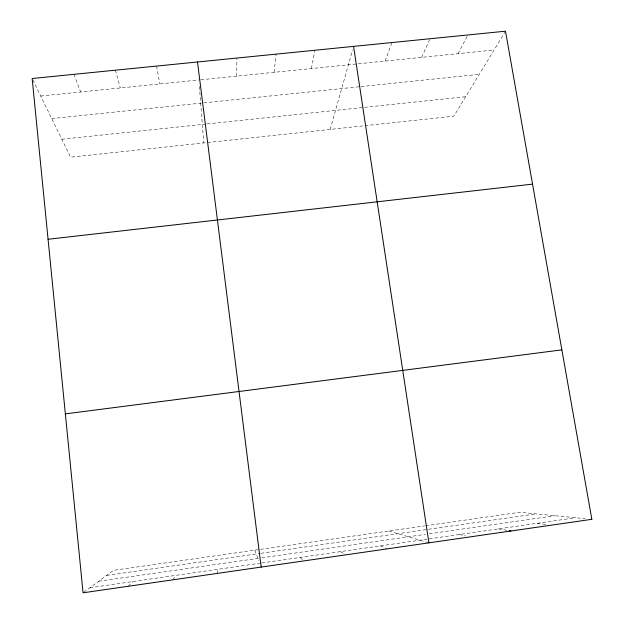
<?xml version="1.0" encoding="UTF-8"?>
<svg xmlns="http://www.w3.org/2000/svg" width="624" height="624" viewBox="0 0 624 624"><rect width="100%" height="100%" fill="white"/><g stroke="black" fill="none" stroke-linecap="round" stroke-linejoin="round"><path stroke-width="0.47" stroke-dasharray="3.12 2.34" d="M236.629 76.144L236.917 58.048M274.123 72.337L276.065 54.132M217.16 573.433L217.76 569.314M311.376 68.554L314.948 50.248M330.182 129.41L352.537 50.068M385.156 61.066L391.934 42.549M421.691 57.361L430.037 38.743M457.993 53.672L467.891 34.96M172.809 579.836L175.469 575.414M505.495 31.2L453.859 116.173L70.582 157.186L32.565 79.349M128.115 586.295L132.857 581.552M83.834 592.238L113.498 570.336L259.553 549.471M89.934 587.738L259.756 563.269M261.682 562.988L575.687 517.748M260.489 549.338L424.718 525.868M425.677 525.736L519.691 512.296L585.187 518.669M106.649 575.398L260.044 553.426M260.988 553.285L536.047 513.887M98.693 581.264L260.785 557.981M261.737 557.848L425.467 534.331M429.257 533.785L554.954 515.728M61.823 139.253L206.177 124.036M207.137 123.942L363.535 107.453M364.494 107.351L465.699 96.689M51.737 118.599L360.009 86.674M360.968 86.58L479.287 74.326M40.716 96.034L198.892 79.973M200.827 79.778L494.06 50.014M537.147 523.294L546.749 524.519M498.342 528.887L507.359 530.392M459.264 534.518L465.582 535.907M388.814 531.001L428.017 542.584M380.297 545.899L386.552 548.473M340.4 551.647L345.665 554.876M300.214 557.435L303.576 560.953M73.936 74.334L80.668 91.978M254.857 550.142L258.82 560.75M115.417 70.192L120.338 87.953M156.601 66.074L159.752 83.951M199.391 86.408L199.672 90.082M199.82 91.915L203.775 142.935"/><path stroke-width="0.94" d="M65.356 413.876L561.865 349.869M48.071 239.265L532.545 184.127M509.168 530.696L510.97 530.993M353.574 46.387L428.922 542.849M197.496 61.987L261.175 567.076M591.841 519.316L83.07 592.8L32.159 78.515L505.495 31.2L591.841 519.316"/></g></svg>
